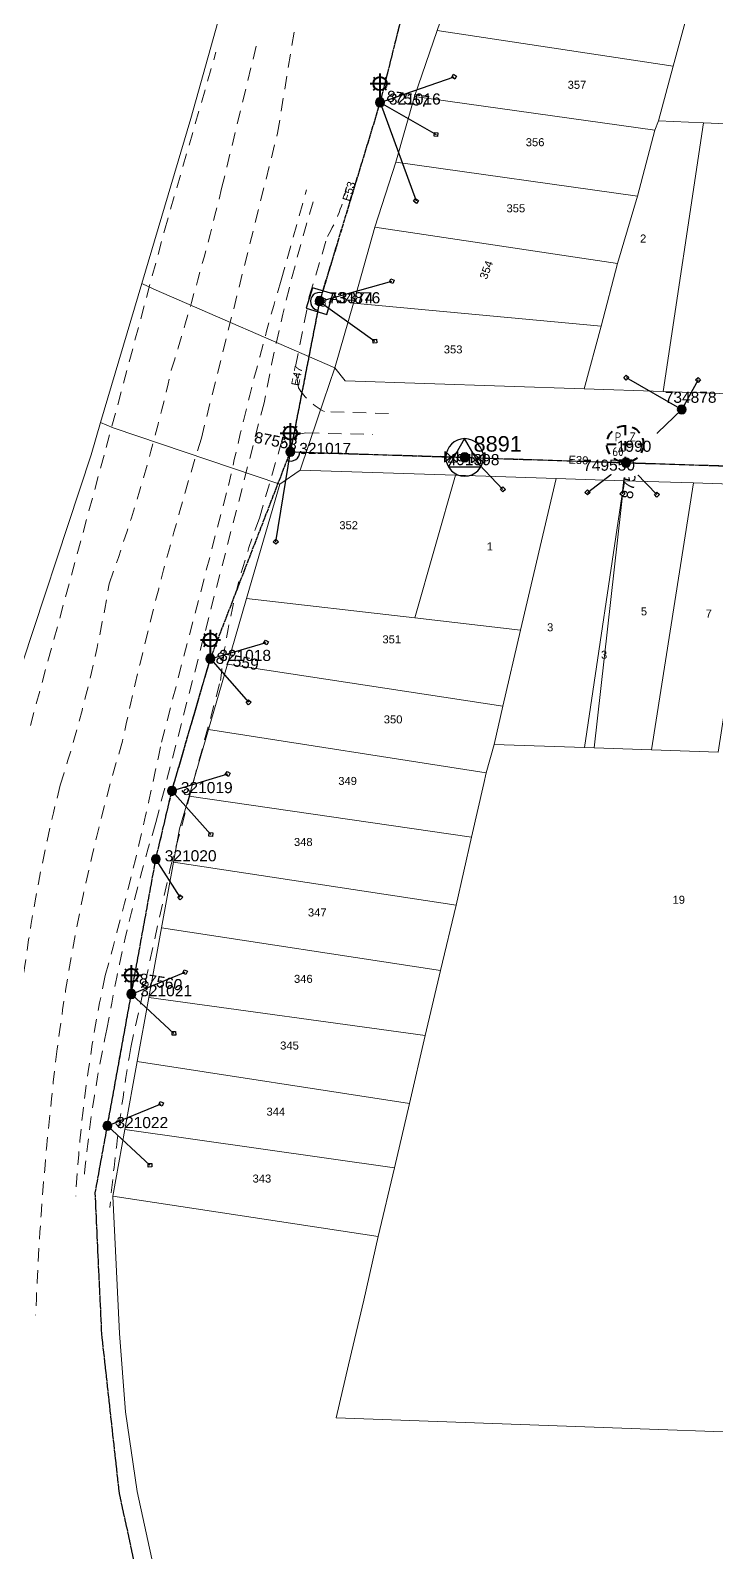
# Model space of a CAD drawing. Header units: metres. Extents: x 275581 to 277562, y 6265937 to 6267965.
# Drawn here: x 276967.7 to 277122, y 6266429.9 to 6266772.4 of the extents above; entities that cross this region are included whole.
import ezdxf
from ezdxf.enums import TextEntityAlignment as Align

# ---------------------------------------------------------------- set-up
doc = ezdxf.new("R2010")
doc.units = ezdxf.units.M
doc.linetypes.add('Cable Exist OH', pattern=[1, 1, 0])
doc.linetypes.add('Dash', pattern=[5, 3, -2])
doc.layers.get('0').update_dxf_attribs({"color": 6})
for name, color, linetype, lineweight in [('Cadastre Developer_SP_EXT', 9, 'Continuous', 5), ('Cadastre Land Parcels_SP_EXT', 9, 'Continuous', 5), ('Cadastre Roads_SP_EXT', 9, 'Continuous', 5)]:
    doc.layers.add(name, color=color, linetype=linetype, lineweight=lineweight)
for name, color, linetype in [('Equip_LV_EXT', 7, 'Continuous'), ('Equip_SL_EXT', 7, 'Continuous'), ('Equip_SP_HV_EXT', 7, 'Continuous'), ('Equip_SP_SL_EXT', 7, 'Continuous'), ('Mains_HV_EXT', 7, 'Continuous'), ('Mains_LV_EXT', 7, 'Continuous'), ('Mains_SL_EXT', 7, 'Continuous'), ('Services_SP_EXT', 7, 'Continuous'), ('Sub_SP_TR_HV_LV_EXT', 7, 'Continuous'), ('SupportsOH_SP_TR_HV_LV_SL_EXT', 7, 'Continuous')]:
    doc.layers.add(name, color=color, linetype=linetype)
doc.styles.add('iecARIAL', font='arial.ttf', dxfattribs={"height": 2})
doc.styles.add('IESYMBOL1', font='isocp.shx')
doc.styles.add('POLE_LABEL', font='arial.ttf')
doc.styles.add('SLCP_LABEL', font='arial.ttf', dxfattribs={"height": 3.5})
doc.styles.get("Standard").update_dxf_attribs({"font": 'arial.ttf'})

# ---------------------------------------------------------------- blocks, each defined once
blk = doc.blocks.new('SUB_POLE_EXT')
blk.add_wipeout([(0, 4.22), (0.42, 4.2), (0.83, 4.14), (1.21, 4.05), (1.62, 3.9), (1.99, 3.72), (2.35, 3.51), (2.68, 3.26), (2.99, 2.99), (3.28, 2.66), (3.52, 2.34), (3.76, 1.92), (3.9, 1.62), (4.04, 1.23), (4.18, 0.63), (4.22, 0), (4.18, -0.61), (4.06, -1.15), (3.9, -1.62), (3.58, -2.24), (3.22, -2.73), (2.97, -3.01), (2.68, -3.26), (2.36, -3.5), (2, -3.72), (1.64, -3.89), (1.25, -4.03), (0.82, -4.14), (0.42, -4.2), (0, -4.22), (-0.41, -4.2), (-0.8, -4.15), (-1.21, -4.05), (-1.62, -3.9), (-1.99, -3.73), (-2.35, -3.51), (-2.68, -3.26), (-2.96, -3.02), (-3.23, -2.72), (-3.51, -2.35), (-3.71, -2.01), (-3.91, -1.6), (-4.05, -1.21), (-4.16, -0.76), (-4.22, -0.14), (-4.21, 0.39), (-4.14, 0.83), (-4.03, 1.27), (-3.9, 1.63), (-3.71, 2.02), (-3.5, 2.37), (-3.28, 2.67), (-2.99, 2.99), (-2.68, 3.27), (-2.33, 3.52), (-1.98, 3.73), (-1.63, 3.9), (-1.2, 4.05), (-0.78, 4.15), (-0.4, 4.21)])
blk.add_line((2.16, 0.48), (2.16, 0.48, 0))
blk.add_lwpolyline([(-4.22, 0, 1), (4.22, 0, 1)], format="xyb", close=True)
blk.add_lwpolyline([(2.14, 0.52), (0, 4.22), (-3.66, -2.11), (3.66, -2.11)], close=True)
for tag, height, flags, p in [('ASSET_NUM', 3.5, 8, (2, 2)), ('STREET_CODE', 0.2, 9, (1.5, 0)), ('CONSTRUCTED_VOLTAGE', 0.2, 9, (1.5, -0.2)), ('OPERATING_VOLTAGE', 0.2, 9, (1.5, -0.6)), ('OPERATED_BY', 0.2, 9, (1.5, -0.8)), ('ORIENTATION', 0.2, 9, (1.5, -1.2)), ('OWNED_BY', 0.2, 9, (1.5, -1.4)), ('SECONDARY_VOLTAGE', 0.2, 9, (1.5, -1.6)), ('STATE', 0.2, 9, (1.5, -1.8)), ('SUBSTATION_TYPE', 0.2, 9, (1.5, -2)), ('STREETNAME', 0.2, 9, (1.5, -2.8)), ('SUBURB', 0.2, 9, (1.5, -3)), ('Z', 0.2, 1, (1.5, -3.4)), ('NO_PHASES', 0.2, 9, (1.5, -0.4)), ('MAINTAINED_BY', 0.2, 9, (1.5, -1)), ('USAGE', 0.2, 9, (1.5, -2.2)), ('LEGEND', 0.2, 9, (1.5, -2.4)), ('LOCATION', 0.2, 9, (1.5, -2.6)), ('NOTES', 0.2, 9, (1.5, -3.2))]:
    blk.add_attdef(tag, text='', height=height, dxfattribs=dict(flags=flags)).set_placement(p, align=Align.MIDDLE_LEFT)
blk = doc.blocks.new('LV_OH_LINKS_DISTFUSE_EXT')
for p, q in [((0, 0), (0.96, 0)), ((3.84, 0), (4.8, 0))]:
    blk.add_line(p, q)
blk.add_lwpolyline([(3.84, -1.2), (3.84, 1.2), (0.96, -1.2), (0.96, 1.2)], close=True)
at = {"flags": 9}
for tag, p in [('ACTUAL_STATUS', (0, 0)), ('CONSTRUCTED_VOLTAGE', (0, -0.2)), ('OPERATING_VOLTAGE', (0, -0.6)), ('ORIENTATION', (0, -0.8)), ('OWNED_BY', (0, -1)), ('STATE', (0, -1.2)), ('SWITCH_TYPE', (0, -1.4)), ('NO_PHASES', (0, -0.4)), ('USAGE', (0, -1.6)), ('NOTES', (0, -1.8))]:
    blk.add_attdef(tag, text='', height=0.2, dxfattribs=at).set_placement(p, align=Align.MIDDLE_LEFT)
at = {"flags": 1}
blk.add_attdef('Z', (0, 0), '', height=0.2, dxfattribs=at)
blk = doc.blocks.new('SL_LANTERN_EXT')
at = {"lineweight": 40}
for p, q in [((-2.25, 4.22), (2.25, 4.22)), ((-1.46, 5.68), (-1.06, 5.28)), ((0, 1.97), (0, 6.47)), ((1.46, 5.68), (1.06, 5.28)), ((-1.46, 2.76), (-1.06, 3.16)), ((0, 0), (0, 2.72)), ((1.46, 2.76), (1.06, 3.16))]:
    blk.add_line(p, q, dxfattribs=at)
blk.add_circle((0, 4.22), 1.5, dxfattribs=at)
at = {"style": 'iecARIAL', "flags": 8}
blk.add_attdef('ASSET_NUM', (1.5, 1.5), '', height=2.5, dxfattribs=at)
for tag, p, height, flags in [('OPERATING_VOLTAGE', (0.98, -1.65), 0.2, 9), ('ORIENTATION', (0.98, -1.85), 0.2, 9), ('OWNED_BY', (0.98, -2.05), 0.2, 9), ('STATE', (0.98, -2.25), 0.2, 9), ('CONSTRUCTED_VOLTAGE', (0.98, -0.65), 0.2, 9), ('CONTROL_TYPE', (0.98, -0.85), 0.2, 9), ('LANTERN_PURPOSE', (0.98, -1.05), 0.2, 9), ('LANTERN_TYPE', (0.98, -1.25), 0.2, 9), ('NO_PHASES', (0.98, -1.45), 0.2, 9), ('USAGE', (0.98, -2.45), 0.2, 9), ('CEXIST', (0.98, -2.65), 0.2, 9), ('CNEW', (0.98, -2.85), 0.2, 9), ('CNUMBER', (0.98, -3.05), 0.2, 9), ('CREMOVE', (0.98, -3.25), 0.2, 9), ('CREPLACE', (0.98, -3.45), 0.2, 9), ('LNUMBER', (2.18, -3.25), 2.5, 8), ('LKINGHEIGHT', (0.98, -3.65), 0.2, 9), ('LBRACKET', (0.98, -3.85), 0.2, 9), ('LBRACKETVOCAB', (0.98, -4.05), 0.2, 9), ('LCATEGORY', (0.98, -4.25), 0.2, 9), ('LCHARGE1', (0.98, -4.45), 0.2, 9), ('LCHARGE1PERCENT', (0.98, -4.65), 0.2, 9), ('LCHARGE2', (0.98, -4.85), 0.2, 9), ('LCHARGE2PERCENT', (0.98, -5.05), 0.2, 9), ('LCHARGE3', (0.98, -5.25), 0.2, 9), ('LCHARGE3PERCENT', (0.98, -5.45), 0.2, 9), ('LEXIST', (0.98, -5.65), 0.2, 9), ('LLAMP', (0.98, -5.85), 0.2, 9), ('LLAMPVOCAB', (0.98, -6.05), 0.2, 9), ('LMAST', (0.98, -6.25), 0.2, 9), ('LMASTVOCAB', (0.98, -6.45), 0.2, 9), ('LNEW', (0.98, -6.65), 0.2, 9), ('LANTNUMBER', (0.98, -6.85), 0.2, 9), ('STREETNAME', (0.98, -9.25), 0.2, 9), ('SUBURB', (0.98, -9.45), 0.2, 1), ('LOUTREACH', (0.98, -7.25), 0.2, 9), ('LOUTREACHVOCAB', (0.98, -7.45), 0.2, 9), ('LRATECODE', (0.98, -7.65), 0.2, 9), ('LREMOVE', (0.98, -7.85), 0.2, 9), ('LREPLACE', (0.98, -8.05), 0.2, 9), ('LTYPE', (0.98, -8.25), 0.2, 9), ('LTYPEVOCAB', (0.98, -8.45), 0.2, 9), ('LEGEND', (0.98, -8.65), 0.2, 9), ('LOCATION', (0.98, -8.85), 0.2, 9), ('NOTES', (0.98, -9.05), 0.2, 9)]:
    blk.add_attdef(tag, p, '', height=height, dxfattribs=dict(flags=flags))
blk = doc.blocks.new('CCP_EXT')
blk.add_wipeout([(0, 0.57), (0.57, 0), (0, -0.57), (-0.57, 0)])
blk.add_lwpolyline([(-0.57, 0), (0, 0.57), (0.57, 0), (0, -0.57), (-0.57, 0)])
at = {"flags": 1}
blk.add_attdef('Z', (0, 0), '', height=0.2, dxfattribs=at)
at = {"flags": 9}
for tag, p in [('CCP_TYPE', (0, 0)), ('CONSTRUCTED_VOLTAGE', (0, -0.2)), ('OPERATING_VOLTAGE', (0, -0.6)), ('ORIENTATION', (0, -0.8)), ('OWNED_BY', (0, -1)), ('STATE', (0, -1.8)), ('NO_PHASES', (0, -0.4)), ('USAGE', (0, -1.2)), ('LEGEND', (0, -1.4)), ('LIFE_SUPPORT', (0, -1.6)), ('NOTES', (0, -2))]:
    blk.add_attdef(tag, text='', height=0.2, dxfattribs=at).set_placement(p, align=Align.MIDDLE_LEFT)
blk = doc.blocks.new('POLE_EXT')
blk.add_hatch(color=256).paths.add_polyline_path([(-1, 0, 1), (1, 0, 1)])
blk.add_lwpolyline([(-1, 0, 1), (1, 0, 1)], format="xyb", close=True)
for tag, height, flags, p in [('pNumber', 2.5, 8, (-17.84, 2.07)), ('OWNED_BY', 0.2, 9, (1.35, -0.4)), ('SPECIAL_USE', 0.2, 9, (1.35, -0.8)), ('STATE', 0.2, 9, (1.35, -1)), ('cLV', 0.2, 9, (1.35, -1.4)), ('hDepth', 0.2, 9, (1.35, -1.6)), ('hDia', 0.2, 9, (1.35, -1.8)), ('cHV', 0.2, 9, (1.35, -2)), ('cLinedev', 0.2, 9, (1.35, -3.4)), ('PARENT', 0.2, 9, (1.35, -0.6)), ('USAGE', 0.2, 9, (1.35, -1.2)), ('LBRACKET', 0.2, 9, (1.35, -2.2)), ('LExisting', 0.2, 9, (1.35, -2.4)), ('LANTNUMBER', 0.2, 9, (1.35, -2.6)), ('LOther', 0.2, 9, (1.35, -2.8)), ('LRemove', 0.2, 9, (1.35, -3)), ('LEGEND', 0.2, 9, (1.35, -3.2)), ('pExisting', 0.2, 9, (1.35, -3.8)), ('pFooting', 0.2, 9, (1.35, -4.4)), ('pNew', 0.2, 9, (1.35, -4.6)), ('pRelocate', 0.2, 9, (1.35, -5)), ('pRemove', 0.2, 9, (1.35, -5.2)), ('pReplace', 0.2, 9, (1.35, -5.4)), ('pStay', 0.2, 9, (1.35, -5.6)), ('pType', 0.2, 9, (1.35, -5.8)), ('cspan', 0.2, 9, (1.35, -6)), ('STREETNAME', 0.2, 9, (1.35, -6.2)), ('SUBURB', 0.2, 9, (1.35, -6.4)), ('LOCATION', 0.2, 9, (1.35, -3.6)), ('PFNUMBER', 0.2, 9, (1.35, -4)), ('NEWPFNUMBER', 0.2, 9, (1.35, -4.2)), ('NOTES', 0.2, 9, (1.35, -6.6)), ('MAINTAINED_BY', 0.2, 9, (1.36, -6.81)), ('OPERATED_BY', 0.2, 9, (1.36, -7.01))]:
    blk.add_attdef(tag, text='', height=height, dxfattribs=dict(flags=flags)).set_placement(p, align=Align.MIDDLE_LEFT)
at = {"style": 'POLE_LABEL'}
for tag, height, flags, p in [('STRUCTURE_PLANT_NUMBER', 0.2, 9, (1.35, 0.03)), ('ASSET_NUM', 2.5, 8, (2, 2)), ('STREET_CODE', 0.2, 9, (1.35, -0.2))]:
    blk.add_attdef(tag, text='', height=height, dxfattribs=dict(at, flags=flags)).set_placement(p, align=Align.MIDDLE_LEFT)
at = {"flags": 1}
blk.add_attdef('Z', (1.35, -7.33), '', height=0.2, dxfattribs=at)
blk = doc.blocks.new('HV_LOAD_BREAK_EXT')
blk.add_lwpolyline([(-2.4, -2.4), (2.4, -2.4), (2.4, 2.4), (-2.4, 2.4)], close=True)
at = {"insert": (-1.1, 0.99), "char_height": 2, "width": 2.9628, "attachment_point": 1}
blk.add_mtext('{\\Fisocp|c0;LB}', dxfattribs=at)
for tag, height, flags, p in [('STREET_CODE', 0.2, 9, (1.5, 0)), ('ASSET_NUM', 2.5, 8, (2, 2)), ('ACTUAL_STATUS', 0.2, 9, (1.5, -0.2)), ('CONSTRUCTED_VOLTAGE', 0.2, 9, (1.5, -0.4)), ('OPERATING_VOLTAGE', 0.2, 9, (1.5, -0.8)), ('ORIENTATION', 0.2, 9, (1.5, -1)), ('OWNED_BY', 0.2, 9, (1.5, -1.2)), ('OPERATED_BY', 0.2, 9, (1.5, -1.4)), ('STATE', 0.2, 9, (1.5, -1.8)), ('SWITCH_TYPE', 0.2, 9, (1.5, -2)), ('STREETNAME', 0.2, 9, (1.5, -2.8)), ('SUBURB', 0.2, 9, (1.5, -3)), ('NO_PHASES', 0.2, 9, (1.5, -0.6)), ('MAINTAINED_BY', 0.2, 9, (1.5, -1.6)), ('USAGE', 0.2, 9, (1.5, -2.2)), ('LEGEND', 0.2, 9, (1.5, -2.4)), ('LOCATION', 0.2, 9, (1.5, -2.6)), ('NOTES', 0.2, 9, (1.5, -3.2)), ('LABEL_ALIGNMENT', 0.2, 9, (1.5, -3.4)), ('Z', 0.2, 1, (1.5, -3.6))]:
    blk.add_attdef(tag, text='', height=height, dxfattribs=dict(flags=flags)).set_placement(p, align=Align.MIDDLE_LEFT)
blk = doc.blocks.new('SLCP_ZELL_EXT')
blk.add_wipeout([(-0.24, 7.5), (-0.71, 7.47), (-1.17, 7.41), (-1.64, 7.32), (-2.09, 7.21), (-2.54, 7.06), (-2.98, 6.89), (-3.41, 6.69), (-3.82, 6.46), (-4.22, 6.21), (-4.6, 5.93), (-4.96, 5.63), (-5.31, 5.31), (-5.63, 4.96), (-5.93, 4.6), (-6.21, 4.22), (-6.46, 3.82), (-6.69, 3.41), (-6.89, 2.98), (-7.06, 2.54), (-7.21, 2.09), (-7.32, 1.64), (-7.41, 1.17), (-7.47, 0.71), (-7.5, 0.24), (-7.5, -0.24), (-7.47, -0.71), (-7.41, -1.17), (-7.32, -1.64), (-7.21, -2.09), (-7.06, -2.54), (-6.89, -2.98), (-6.69, -3.41), (-6.46, -3.82), (-6.21, -4.22), (-5.93, -4.6), (-5.63, -4.96), (-5.31, -5.31), (-4.96, -5.63), (-4.6, -5.93), (-4.22, -6.21), (-3.82, -6.46), (-3.41, -6.69), (-2.98, -6.89), (-2.54, -7.06), (-2.09, -7.21), (-1.64, -7.32), (-1.17, -7.41), (-0.71, -7.47), (-0.24, -7.5), (0.24, -7.5), (0.71, -7.47), (1.17, -7.41), (1.64, -7.32), (2.09, -7.21), (2.54, -7.06), (2.98, -6.89), (3.41, -6.69), (3.82, -6.46), (4.22, -6.21), (4.6, -5.93), (4.96, -5.63), (5.31, -5.31), (5.63, -4.96), (5.93, -4.6), (6.21, -4.22), (6.46, -3.82), (6.69, -3.41), (6.89, -2.98), (7.06, -2.54), (7.21, -2.09), (7.32, -1.64), (7.41, -1.17), (7.47, -0.71), (7.5, -0.24), (7.5, 0.24), (7.47, 0.71), (7.41, 1.17), (7.32, 1.64), (7.21, 2.09), (7.06, 2.54), (6.89, 2.98), (6.69, 3.41), (6.46, 3.82), (6.21, 4.22), (5.93, 4.6), (5.63, 4.96), (5.31, 5.31), (4.96, 5.63), (4.6, 5.93), (4.22, 6.21), (3.82, 6.46), (3.41, 6.69), (2.98, 6.89), (2.54, 7.06), (2.09, 7.21), (1.64, 7.32), (1.17, 7.41), (0.71, 7.47), (0.24, 7.5)])
at = {"linetype": 'Dash', "lineweight": 40, "ltscale": 0.7}
for p, q in [((0, 4.11), (0, -4.11)), ((-4.11, 0), (4.11, 0))]:
    blk.add_line(p, q, dxfattribs=at)
blk.add_circle((0, 0), 4.11, dxfattribs=at)
at = {"lineweight": 40, "style": 'IESYMBOL1'}
for s, p in [('P', (-1.6, 0)), ('Z', (1.7, 0)), ('60', (-1.61, -3.31))]:
    blk.add_text(s, height=2, dxfattribs=at).set_placement(p, align=Align.BOTTOM_CENTER)
at = {"flags": 1}
blk.add_attdef('Z', (0, 0), '', height=0.2, dxfattribs=at)
at = {"style": 'SLCP_LABEL'}
for tag, height, flags, p in [('ASSET_NUM', 2.5, 8, (2, 2)), ('STREET_CODE', 0.2, 9, (0, -0.2))]:
    blk.add_attdef(tag, text='', height=height, dxfattribs=dict(at, flags=flags)).set_placement(p, align=Align.MIDDLE_LEFT)
at = {"flags": 9}
for tag, p in [('CONSTRUCTED_VOLTAGE', (0, -0.4)), ('CONTROL_TYPE', (0, -0.6)), ('OPERATING_VOLTAGE', (0, -1)), ('ORIENTATION', (0, -1.2)), ('OWNED_BY', (0, -1.4)), ('STATE', (0, -2)), ('NO_PHASES', (0, -0.8)), ('USAGE', (0, -1.6)), ('LOCATION', (0, -1.8)), ('NOTES', (0, -2.2))]:
    blk.add_attdef(tag, text='', height=0.2, dxfattribs=at).set_placement(p, align=Align.MIDDLE_LEFT)

msp = doc.modelspace()

# ---------------------------------------------------------------- linework, layer by layer
at = {"layer": 'Cadastre Developer_SP_EXT', "linetype": 'Dash'}
for points in [[(277006.13, 6266680.66), (277023.28, 6266749.25), (277027.86, 6266777.29)], [(276967.69, 6266616.02), (276984.73, 6266678.5), (276997.82, 6266727.32), (277009.4, 6266767.46)], [(277010.69, 6266736.77), (277018.7, 6266769.84)], [(277024.06, 6266716.2), (277029.8, 6266736.5)], [(277027.98, 6266691.97), (277027.32, 6266696.75), (277030.41, 6266712.48), (277034.49, 6266726.02)], [(277048.23, 6266686.17), (277033.94, 6266686.56)], [(277029.67, 6266681.84), (277044.73, 6266681.44)], [(277019.2, 6266662.66), (277024.02, 6266679.26)], [(276997.15, 6266612.21), (277012.23, 6266669.98)], [(277003.52, 6266601.05), (277003.42, 6266601.39), (277003.17, 6266601.63), (277002.84, 6266601.71), (277002.5, 6266601.62), (277002.26, 6266601.37), (277002.18, 6266601.03), (277002.27, 6266600.69), (277002.52, 6266600.45), (277002.86, 6266600.37), (277003.2, 6266600.47), (277003.44, 6266600.72), (277003.52, 6266601.05)], [(276994.19, 6266557.73), (276994.09, 6266558.08), (276993.83, 6266558.32), (276993.49, 6266558.41), (276993.14, 6266558.31), (276992.9, 6266558.05), (276992.81, 6266557.71), (276992.91, 6266557.36), (276993.17, 6266557.12), (276993.51, 6266557.03), (276993.86, 6266557.13), (276994.1, 6266557.39), (276994.19, 6266557.73)], [(276988.05, 6266526.58), (276987.97, 6266526.87), (276987.75, 6266527.08), (276987.46, 6266527.15), (276987.16, 6266527.07), (276986.95, 6266526.85), (276986.88, 6266526.55), (276986.96, 6266526.26), (276987.18, 6266526.05), (276987.48, 6266525.98), (276987.77, 6266526.06), (276987.98, 6266526.28), (276988.05, 6266526.58)]]:
    msp.add_lwpolyline(points, dxfattribs=at)
for points in [[(276999.36, 6266695.9, 0.015589), (277010.69, 6266736.77)], [(277034.49, 6266726.02, 0.081354), (277038.83, 6266737.17)], [(277020.25, 6266688.61, -0.027723), (277031.31, 6266733.84)], [(277012.23, 6266669.98, -0.016644), (277024.06, 6266716.2)], [(276985.41, 6266647.89, 0.029875), (276999.36, 6266695.9)], [(277033.94, 6266686.56, -0.142361), (277027.98, 6266691.97)], [(277024.02, 6266679.26, -0.127571), (277029.67, 6266681.84)], [(276988.39, 6266612.44, -0.021232), (277006.13, 6266680.66)], [(276974.4, 6266602.58, 0.036422), (276985.41, 6266647.89)], [(276973.72, 6266543.21, -0.040752), (276988.39, 6266612.44)], [(276984.49, 6266559.7, 0.017766), (276997.15, 6266612.21)], [(276965.18, 6266551.84, -0.035387), (276974.4, 6266602.58)], [(276984.89, 6266547.66, -0.029571), (276995.88, 6266594.13)], [(276977.88, 6266510.07, -0.038456), (276984.49, 6266559.7)], [(276979.68, 6266513.19, -0.031823), (276984.89, 6266547.66)], [(276968.86, 6266483.33, -0.021224), (276973.72, 6266543.21)], [(276985.55, 6266507.51, -0.017968), (276990.26, 6266543.54)]]:
    msp.add_lwpolyline(points, format="xyb", dxfattribs=at)
at = {"layer": 'Cadastre Land Parcels_SP_EXT', "linetype": 'Continuous'}
for points in [[(277192.95, 6266829.37), (277132.84, 6266838.58), (277128.5, 6266823.7), (277124.22, 6266808.67), (277120.14, 6266794.04), (277116.34, 6266779.22), (277112.23, 6266764.32), (277108.96, 6266752.05), (277119.06, 6266751.57), (277134.54, 6266750.87), (277124.9, 6266690.64), (277140.33, 6266690.12), (277149.46, 6266750.63), (277165.47, 6266750.06), (277180.57, 6266749.56), (277192.95, 6266829.37)], [(277116.34, 6266779.22), (277064.26, 6266787.07), (277059.21, 6266772.32), (277112.23, 6266764.32), (277116.34, 6266779.22)], [(277108.96, 6266752.05), (277112.23, 6266764.32), (277059.21, 6266772.32), (277054.09, 6266757.52), (277108.17, 6266749.92), (277108.96, 6266752.05)], [(277104.28, 6266735.08), (277108.17, 6266749.92), (277054.09, 6266757.52), (277049.91, 6266742.74), (277104.28, 6266735.08)], [(277119.06, 6266751.57), (277108.96, 6266752.05), (277108.17, 6266749.92), (277104.28, 6266735.08), (277099.77, 6266719.9), (277096.07, 6266705.84), (277092.28, 6266691.73), (277109.98, 6266691.14), (277119.06, 6266751.57)], [(277124.9, 6266690.64), (277134.54, 6266750.87), (277119.06, 6266751.57), (277109.98, 6266691.14), (277124.9, 6266690.64)], [(277104.28, 6266735.08), (277049.91, 6266742.74), (277045.18, 6266728.07), (277099.77, 6266719.9), (277104.28, 6266735.08)], [(277099.77, 6266719.9), (277045.18, 6266728.07), (277040.33, 6266711.01), (277096.07, 6266705.84), (277099.77, 6266719.9)], [(277096.07, 6266705.84), (277040.33, 6266711.01), (277036.19, 6266696.43), (277038.49, 6266693.51), (277092.28, 6266691.73), (277096.07, 6266705.84)], [(277094.51, 6266610.95), (277101.25, 6266671.04), (277092.35, 6266611.03), (277094.51, 6266610.95)], [(277116.84, 6266670.55), (277101.25, 6266671.04), (277094.51, 6266610.95), (277107.39, 6266610.51), (277116.84, 6266670.55)], [(277131.7, 6266670.05), (277116.84, 6266670.55), (277107.39, 6266610.51), (277122.4, 6266610), (277131.7, 6266670.05)], [(277054.16, 6266640.19), (277016.3, 6266644.57), (277012.01, 6266629.79), (277073.94, 6266620.37), (277077.95, 6266637.43), (277054.16, 6266640.19)], [(277073.94, 6266620.37), (277012.01, 6266629.79), (277007.73, 6266615.07), (277070.21, 6266605.33), (277071.98, 6266611.72), (277073.94, 6266620.37)], [(277070.21, 6266605.33), (277007.73, 6266615.07), (277003.75, 6266601.4), (277003.36, 6266600.06), (277066.89, 6266590.88), (277069.66, 6266602.94), (277070.21, 6266605.33)], [(277066.89, 6266590.88), (277003.36, 6266600.06), (277001.22, 6266592.71), (276999.86, 6266585.22), (277063.47, 6266575.54), (277066.89, 6266590.88)], [(277063.47, 6266575.54), (276999.86, 6266585.22), (276997.18, 6266570.43), (277059.95, 6266560.89), (277063.47, 6266575.54)], [(277059.95, 6266560.89), (276997.18, 6266570.43), (276994.33, 6266554.77), (277056.46, 6266546.25), (277059.95, 6266560.89)], [(277056.46, 6266546.25), (276994.33, 6266554.77), (276991.72, 6266540.39), (277052.93, 6266530.93), (277056.46, 6266546.25)], [(277052.93, 6266530.93), (276991.72, 6266540.39), (276988.94, 6266525.12), (277049.56, 6266516.43), (277052.93, 6266530.93)], [(277049.56, 6266516.43), (276988.94, 6266525.12), (276986.2, 6266510.06), (277045.93, 6266501.01), (277049.56, 6266516.43)]]:
    msp.add_lwpolyline(points, close=True, dxfattribs=at)
for points in [[(276963.25, 6266622.12), (276981.35, 6266676.91), (276983.48, 6266684.12), (276992.76, 6266715.4), (277003.78, 6266752.56), (277011.6, 6266780.47)], [(277122.4, 6266610), (277107.39, 6266610.51), (277094.51, 6266610.95), (277092.35, 6266611.03), (277071.98, 6266611.72), (277070.21, 6266605.33), (277069.66, 6266602.94), (277066.89, 6266590.88), (277063.47, 6266575.54), (277059.95, 6266560.89), (277056.46, 6266546.25), (277052.93, 6266530.93), (277049.56, 6266516.43), (277045.93, 6266501.01), (277042.66, 6266486.7), (277039.24, 6266472.11), (277036.44, 6266460.23), (277193.96, 6266454.55)]]:
    msp.add_lwpolyline(points, dxfattribs=at)
at = {"layer": 'Mains_HV_EXT', "linetype": 'Cable Exist OH'}
msp.add_lwpolyline([(277032.73, 6266711.47), (277026.15, 6266677.56)], dxfattribs=at)
at = {"layer": 'Mains_LV_EXT', "linetype": 'Cable Exist OH'}
for points in [[(277060, 6266810.78), (277046.33, 6266756.17)], [(277046.33, 6266756.17), (277032.73, 6266711.38)], [(277032.73, 6266711.38), (277026.15, 6266677.56)], [(276999.52, 6266601.27), (277008.16, 6266631)], [(276995.9, 6266585.91), (276999.52, 6266601.27)], [(276990.39, 6266555.57), (276995.9, 6266585.91)], [(276985.01, 6266525.92), (276990.39, 6266555.57)], [(276982.27, 6266510.86), (276985.01, 6266525.92)]]:
    msp.add_lwpolyline(points, dxfattribs=at)
at = {"layer": 'Mains_LV_EXT', "linetype": 'Continuous'}
for points in [[(277033.29, 6266713.3, 1.020789), (277032.15, 6266709.46)], [(277025.39, 6266675.63, 0.525077), (277028.3, 6266677.56)]]:
    msp.add_lwpolyline(points, format="xyb", dxfattribs=at)
at = {"layer": 'Services_SP_EXT'}
msp.add_lwpolyline([(277114.2, 6266687.08), (277101.66, 6266675.11)], dxfattribs=at)

# ---------------------------------------------------------------- block references
at = {"layer": 'Equip_SP_HV_EXT'}
ref = msp.add_blockref('HV_LOAD_BREAK_EXT', (277032.73, 6266711.47), dxfattribs=dict(at, rotation=343.4126614825159))
ref.add_attrib('ASSET_NUM', 'A3374', dxfattribs={"layer": '0', "height": 2.5}).set_placement((277034.73, 6266712.22), align=Align.MIDDLE_LEFT)
at = {"layer": 'Equip_SP_SL_EXT'}
ref = msp.add_blockref('SL_LANTERN_EXT', (277046.33, 6266756.17), dxfattribs=at)
ref.add_attrib('ASSET_NUM', '87557', dxfattribs={"layer": '0', "height": 2.5, "rotation": 351.9735, "style": 'iecARIAL'}).set_placement((277047.83, 6266757.67), align=Align.MIDDLE_LEFT)
ref = msp.add_blockref('SL_LANTERN_EXT', (277026.15, 6266677.56), dxfattribs=at)
ref.add_attrib('ASSET_NUM', '87558', dxfattribs={"layer": '0', "height": 2.5, "rotation": 349.1132, "style": 'iecARIAL'}).set_placement((277027.65, 6266679.06), align=Align.MIDDLE_RIGHT)
ref = msp.add_blockref('SL_LANTERN_EXT', (277101.66, 6266675.11), dxfattribs=at)
ref.add_attrib('ASSET_NUM', '87552', dxfattribs={"layer": '0', "height": 2.5, "rotation": 82.5258, "style": 'iecARIAL'}).set_placement((277103.16, 6266676.62), align=Align.MIDDLE_RIGHT)
ref = msp.add_blockref('SL_LANTERN_EXT', (277008.16, 6266631), dxfattribs=at)
ref.add_attrib('ASSET_NUM', '87559', dxfattribs={"layer": '0', "height": 2.5, "rotation": 350.2269, "style": 'iecARIAL'}).set_placement((277009.66, 6266632.5), align=Align.TOP_LEFT)
ref = msp.add_blockref('SL_LANTERN_EXT', (276990.39, 6266555.57), dxfattribs=at)
ref.add_attrib('ASSET_NUM', '87560', dxfattribs={"layer": '0', "height": 2.5, "rotation": 351.0765, "style": 'iecARIAL'}).set_placement((276991.89, 6266557.07), align=Align.BOTTOM_LEFT)
at = {"layer": 'Sub_SP_TR_HV_LV_EXT'}
ref = msp.add_blockref('SUB_POLE_EXT', (277065.36, 6266676.3), dxfattribs=at)
ref.add_attrib('ASSET_NUM', '8891', dxfattribs={"layer": '0', "height": 3.5}).set_placement((277067.36, 6266676.55), align=Align.BOTTOM_LEFT)
at = {"layer": 'SupportsOH_SP_TR_HV_LV_SL_EXT'}
ref = msp.add_blockref('POLE_EXT', (277046.33, 6266756.17), dxfattribs=at)
ref.add_attrib('ASSET_NUM', '321016', dxfattribs={"layer": '0', "height": 2.5, "rotation": 0.1106, "style": 'POLE_LABEL'}).set_placement((277048.33, 6266756.92), align=Align.MIDDLE_LEFT)
ref = msp.add_blockref('POLE_EXT', (277032.73, 6266711.47), dxfattribs=at)
ref.add_attrib('ASSET_NUM', '734876', dxfattribs={"layer": '0', "height": 2.5, "style": 'POLE_LABEL'}).set_placement((277034.73, 6266712.22), align=Align.MIDDLE_LEFT)
ref = msp.add_blockref('POLE_EXT', (277026.15, 6266677.56), dxfattribs=at)
ref.add_attrib('ASSET_NUM', '321017', dxfattribs={"layer": '0', "height": 2.5, "style": 'POLE_LABEL'}).set_placement((277028.15, 6266678.31), align=Align.MIDDLE_LEFT)
ref = msp.add_blockref('POLE_EXT', (276995.9, 6266585.91), dxfattribs=at)
ref.add_attrib('ASSET_NUM', '321020', dxfattribs={"layer": '0', "height": 2.5, "style": 'POLE_LABEL'}).set_placement((276997.9, 6266586.67), align=Align.MIDDLE_LEFT)
ref = msp.add_blockref('POLE_EXT', (276990.39, 6266555.57), dxfattribs=at)
ref.add_attrib('ASSET_NUM', '321021', dxfattribs={"layer": '0', "height": 2.5, "style": 'POLE_LABEL'}).set_placement((276992.39, 6266556.32), align=Align.MIDDLE_LEFT)
ref = msp.add_blockref('POLE_EXT', (276985.01, 6266525.9), dxfattribs=at)
ref.add_attrib('ASSET_NUM', '321022', dxfattribs={"layer": '0', "height": 2.5, "style": 'POLE_LABEL'}).set_placement((276987.02, 6266526.65), align=Align.MIDDLE_LEFT)

# ---------------------------------------------------------------- texts
at = {"layer": 'Cadastre Land Parcels_SP_EXT'}
for s, p in [('357', (277088.53, 6266759.23)), ('356', (277079.11, 6266746.32)), ('355', (277074.78, 6266731.45)), ('2', (277104.82, 6266724.65)), ('353', (277060.67, 6266699.7)), ('352', (277037.17, 6266660.14)), ('1', (277070.33, 6266655.36)), ('5', (277105, 6266640.76)), ('7', (277119.58, 6266640.28)), ('3', (277083.9, 6266637.18)), ('351', (277046.87, 6266634.47)), ('3', (277096.03, 6266631)), ('350', (277047.17, 6266616.46)), ('349', (277036.93, 6266602.61)), ('348', (277026.96, 6266588.88)), ('19', (277112.13, 6266575.88)), ('347', (277030.11, 6266573.02)), ('346', (277026.98, 6266558.08)), ('345', (277023.86, 6266543.08)), ('344', (277020.79, 6266528.21)), ('343', (277017.66, 6266513.15))]:
    msp.add_text(s, height=1.8, dxfattribs=at).set_placement(p)
msp.add_text('354', height=1.8, rotation=69.6972, dxfattribs=at).set_placement((277070.34, 6266716.21))
at = {"layer": 'Mains_LV_EXT'}
for s, rotation, p in [('E53', 73.1132, (277039.53, 6266733.76)), ('E47', 78.7592, (277028.08, 6266692.28))]:
    msp.add_text(s, height=1.8, rotation=rotation, dxfattribs=at).set_placement(p)

# ---------------------------------------------------------------- next in the draw order: linework, layer by layer
at = {"layer": 'Cadastre Land Parcels_SP_EXT', "linetype": 'Continuous'}
for points in [[(277063.28, 6266672.28), (277028.33, 6266673.4), (277023.77, 6266670.27), (277016.3, 6266644.57), (277054.16, 6266640.19), (277063.28, 6266672.28)], [(277085.95, 6266671.53), (277063.28, 6266672.28), (277054.16, 6266640.19), (277077.95, 6266637.43), (277085.95, 6266671.53)], [(277101.25, 6266671.04), (277085.95, 6266671.53), (277077.95, 6266637.43), (277073.94, 6266620.37), (277071.98, 6266611.72), (277092.35, 6266611.03), (277101.25, 6266671.04)]]:
    msp.add_lwpolyline(points, close=True, dxfattribs=at)
at = {"layer": 'Mains_HV_EXT', "linetype": 'Cable Exist OH'}
msp.add_lwpolyline([(277026.15, 6266677.56), (277065.36, 6266676.3)], dxfattribs=at)
at = {"layer": 'Mains_LV_EXT', "linetype": 'Cable Exist OH'}
msp.add_lwpolyline([(277026.15, 6266677.56), (277065.36, 6266676.33)], dxfattribs=at)

# ---------------------------------------------------------------- next in the draw order: block references
at = {"layer": 'Equip_LV_EXT'}
for p, rotation in [((277064.68, 6266676.32), 177.8020546327684), ((277066.08, 6266676.29), 357.9867583486548)]:
    msp.add_blockref('LV_OH_LINKS_DISTFUSE_EXT', p, dxfattribs=dict(at, rotation=rotation))
at = {"layer": 'Services_SP_EXT'}
for p, rotation in [((277063, 6266761.94), 12.00983200571442), ((277058.92, 6266748.96), 309.5337955537635), ((277054.42, 6266734.02), 278.2040704306646), ((277048.98, 6266715.92), 23.05127439197599), ((277045.15, 6266702.45), 319.1869793915594), ((277020.68, 6266634.65), 15.16109987893394), ((277012.07, 6266605.09), 15.82236593106034), ((277008.26, 6266591.45), 310.5583077534346), ((277002.47, 6266560.49), 21.06347462559909), ((276999.96, 6266546.72), 316.1053395323005), ((276997.08, 6266530.85), 21.08048146808951), ((276994.58, 6266517.06), 316.0918340985583)]:
    msp.add_blockref('CCP_EXT', p, dxfattribs=dict(at, rotation=rotation))
for p in [(277101.72, 6266694.27), (277117.88, 6266693.74), (277108.6, 6266667.92), (277016.77, 6266621.21), (277001.38, 6266577.34)]:
    msp.add_blockref('CCP_EXT', p, dxfattribs=at)
at = {"layer": 'SupportsOH_SP_TR_HV_LV_SL_EXT'}
ref = msp.add_blockref('POLE_EXT', (277065.36, 6266676.3), dxfattribs=at)
ref.add_attrib('ASSET_NUM', '491398', dxfattribs={"layer": '0', "height": 2.5, "style": 'POLE_LABEL'}).set_placement((277067.36, 6266677.05), align=Align.TOP_CENTER)

# ---------------------------------------------------------------- next in the draw order: linework, layer by layer
at = {"layer": 'Cadastre Developer_SP_EXT', "linetype": 'Dash'}
for points in [[(276995.88, 6266594.13), (277007.05, 6266637.35), (277020.25, 6266688.61)], [(276990.26, 6266543.54), (276999.13, 6266583.78), (277010.44, 6266626.12)]]:
    msp.add_lwpolyline(points, dxfattribs=at)
msp.add_lwpolyline([(277010.44, 6266626.12, -0.064378), (277019.2, 6266662.66)], format="xyb", dxfattribs=at)
at = {"layer": 'Cadastre Roads_SP_EXT', "linetype": 'Continuous'}
msp.add_lwpolyline([(277011.6, 6266780.47), (277003.78, 6266752.56), (276992.76, 6266715.4), (276995.41, 6266714.16), (277036.19, 6266696.43), (277040.33, 6266711.01), (277045.18, 6266728.07), (277049.91, 6266742.74), (277054.09, 6266757.52), (277059.21, 6266772.32), (277064.26, 6266787.07)], dxfattribs=at)
at = {"layer": 'Mains_HV_EXT', "linetype": 'Cable Exist OH'}
msp.add_lwpolyline([(277060, 6266810.79), (277046.33, 6266756.17), (277032.73, 6266711.47)], dxfattribs=at)
at = {"layer": 'Services_SP_EXT'}
for points in [[(277046.33, 6266756.17), (277063, 6266761.94)], [(277046.33, 6266756.17), (277058.92, 6266748.96)], [(277046.33, 6266756.17), (277054.42, 6266734.02)], [(277032.73, 6266711.38), (277048.98, 6266715.92)], [(277032.73, 6266711.38), (277045.15, 6266702.45)], [(277101.72, 6266694.27), (277114.2, 6266687.08)], [(277117.88, 6266693.74), (277114.2, 6266687.08)], [(277008.16, 6266631), (277020.68, 6266634.65)], [(277008.16, 6266631), (277016.77, 6266621.21)], [(276999.52, 6266601.27), (277012.07, 6266605.09)], [(276999.52, 6266601.27), (277008.26, 6266591.45)], [(277001.38, 6266577.34), (276995.9, 6266585.91)], [(276990.39, 6266555.57), (277002.47, 6266560.49)], [(276990.39, 6266555.57), (276999.96, 6266546.72)], [(276985.01, 6266525.92), (276997.08, 6266530.85)], [(276985.01, 6266525.92), (276994.58, 6266517.06)]]:
    msp.add_lwpolyline(points, dxfattribs=at)

# ---------------------------------------------------------------- next in the draw order: block references
for p in [(277073.98, 6266669.09), (277092.99, 6266668.43), (277100.86, 6266668.14), (277022.89, 6266657.33)]:
    msp.add_blockref('CCP_EXT', p, dxfattribs=at)
at = {"layer": 'SupportsOH_SP_TR_HV_LV_SL_EXT'}
ref = msp.add_blockref('POLE_EXT', (277008.16, 6266631), dxfattribs=at)
ref.add_attrib('ASSET_NUM', '321018', dxfattribs={"layer": '0', "height": 2.5, "style": 'POLE_LABEL'}).set_placement((277010.16, 6266631.75), align=Align.MIDDLE_LEFT)
ref = msp.add_blockref('POLE_EXT', (276999.52, 6266601.27), dxfattribs=at)
ref.add_attrib('ASSET_NUM', '321019', dxfattribs={"layer": '0', "height": 2.5, "style": 'POLE_LABEL'}).set_placement((277001.52, 6266602.02), align=Align.MIDDLE_LEFT)

# ---------------------------------------------------------------- next in the draw order: linework, layer by layer
at = {"layer": 'Cadastre Roads_SP_EXT', "linetype": 'Continuous'}
for points in [[(277124.9, 6266690.64), (277109.98, 6266691.14), (277092.28, 6266691.73), (277092.28, 6266691.73), (277038.49, 6266693.51), (277036.19, 6266696.43), (277032.36, 6266685.21), (277028.33, 6266673.4), (277063.28, 6266672.28), (277085.95, 6266671.53), (277101.25, 6266671.04), (277116.84, 6266670.55), (277131.7, 6266670.05)], [(276995.34, 6266426.78), (276991.68, 6266443.66), (276989.1, 6266461.53), (276989.1, 6266461.53), (276987.73, 6266479.17), (276986.99, 6266494.73), (276986.2, 6266510.06), (276988.95, 6266525.12), (276991.72, 6266540.38), (276994.33, 6266554.77), (276997.18, 6266570.43), (276999.86, 6266585.22), (277001.22, 6266592.71), (277003.36, 6266600.06), (277003.75, 6266601.4), (277007.73, 6266615.07), (277012.01, 6266629.8), (277016.3, 6266644.57), (277023.77, 6266670.27), (276986.26, 6266682.93), (276983.48, 6266684.12), (276981.35, 6266676.91), (276963.25, 6266622.12)]]:
    msp.add_lwpolyline(points, dxfattribs=at)
at = {"layer": 'Mains_LV_EXT', "linetype": 'Cable Exist OH'}
msp.add_lwpolyline([(277008.16, 6266631), (277026.15, 6266677.56)], dxfattribs=at)
at = {"layer": 'Services_SP_EXT'}
for points in [[(277022.89, 6266657.33), (277026.15, 6266677.56)], [(277073.98, 6266669.09), (277067.25, 6266676.11)], [(277092.99, 6266668.43), (277101.66, 6266675.11)], [(277100.86, 6266668.14), (277101.66, 6266675.11)], [(277108.6, 6266667.92), (277101.66, 6266675.11)]]:
    msp.add_lwpolyline(points, dxfattribs=at)

# ---------------------------------------------------------------- next in the draw order: block references
at = {"layer": 'Equip_SL_EXT'}
ref = msp.add_blockref('SLCP_ZELL_EXT', (277101.46, 6266679.31), dxfattribs=at)
ref.add_attrib('ASSET_NUM', '1990', dxfattribs={"layer": '0', "height": 2.5, "style": 'SLCP_LABEL'}).set_placement((277103.46, 6266680.06), align=Align.TOP_CENTER)

# ---------------------------------------------------------------- next in the draw order: linework, layer by layer
at = {"layer": 'Mains_HV_EXT', "linetype": 'Cable Exist OH'}
for points in [[(277250.26, 6266181.02), (277206.05, 6266172.33), (277165.55, 6266171.83), (277124.67, 6266189.43), (277078.55, 6266215.33), (277069.09, 6266229.31), (277051.73, 6266255.01), (277030.87, 6266287.79), (277020.98, 6266314.7), (277015.02, 6266348.33), (277004.25, 6266377.67), (276995.15, 6266408.89), (276987.7, 6266443.3), (276983.74, 6266479.07), (276982.27, 6266510.86), (276985.01, 6266525.9), (276990.39, 6266555.57), (276995.9, 6266585.91), (276999.52, 6266601.34), (277008.16, 6266631), (277026.15, 6266677.56)], [(277065.36, 6266676.3), (277128.5, 6266674.25)]]:
    msp.add_lwpolyline(points, dxfattribs=at)
at = {"layer": 'Mains_LV_EXT', "linetype": 'Cable Exist OH'}
for points in [[(277065.36, 6266676.3), (277101.66, 6266675.11)], [(277101.66, 6266675.11), (277128.43, 6266674.24)]]:
    msp.add_lwpolyline(points, dxfattribs=at)
at = {"layer": 'Mains_SL_EXT', "linetype": 'Cable Exist OH'}
msp.add_lwpolyline([(277101.66, 6266675.11), (277128.5, 6266674.25), (277162.73, 6266673.17)], dxfattribs=at)

# ---------------------------------------------------------------- next in the draw order: block references
at = {"layer": 'SupportsOH_SP_TR_HV_LV_SL_EXT'}
ref = msp.add_blockref('POLE_EXT', (277114.2, 6266687.08), dxfattribs=at)
ref.add_attrib('ASSET_NUM', '734878', dxfattribs={"layer": '0', "height": 2.5, "rotation": 0.1165, "style": 'POLE_LABEL'}).set_placement((277116.2, 6266687.83), align=Align.BOTTOM_CENTER)
ref = msp.add_blockref('POLE_EXT', (277101.66, 6266675.11), dxfattribs=at)
ref.add_attrib('ASSET_NUM', '749550', dxfattribs={"layer": '0', "height": 2.5, "rotation": 0.4752, "style": 'POLE_LABEL'}).set_placement((277103.66, 6266675.86), align=Align.TOP_RIGHT)

# ---------------------------------------------------------------- next in the draw order: texts
at = {"layer": 'Mains_LV_EXT'}
msp.add_text('E30', height=1.8, rotation=356.986, dxfattribs=at).set_placement((277088.67, 6266674.94))

doc.saveas('drawing.dxf')
